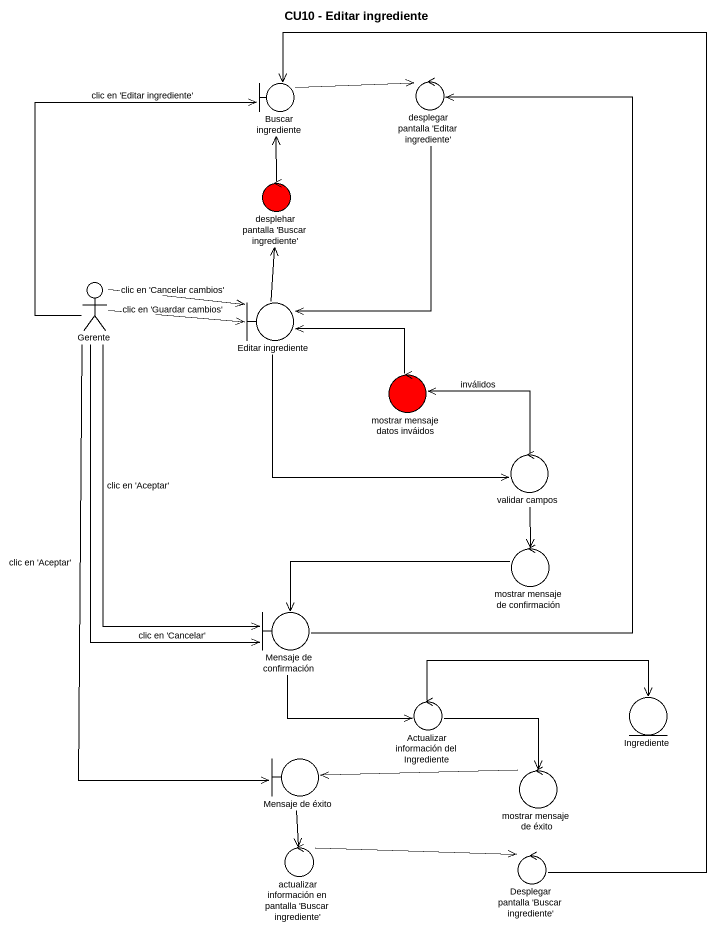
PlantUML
@startuml
title CU10 - Editar ingrediente
boundary "Buscar ingrediente" as Buscar_ingrediente #FFFFFF
control "desplegar pantalla 'Editar ingrediente'" as desplegar_pantalla_Editar #FFFFFF
control "desplehar pantalla 'Buscar ingrediente'" as desplehar_pantalla_Buscar #FF0000
actor Gerente #FFFFFF
boundary "Editar ingrediente" as Editar_ingrediente #FFFFFF
control "mostrar mensaje datos inváidos" as mostrar_mensaje_datos #FF0000
control "validar campos" as validar_campos #FFFFFF
control "mostrar mensaje de confirmación" as mostrar_mensaje_de #FFFFFF
boundary "Mensaje de confirmación" as Mensaje_de_confirmación #FFFFFF
control "Actualizar información del Ingrediente" as Actualizar_información_del #FFFFFF
entity Ingrediente #FFFFFF
boundary "Mensaje de éxito" as Mensaje_de_éxito #FFFFFF
control "mostrar mensaje de éxito" as mostrar_mensaje_de_éxito #FFFFFF
control "actualizar información en pantalla 'Buscar ingrediente'" as actualizar_información_en #FFFFFF
control "Desplegar pantalla 'Buscar ingrediente'" as Desplegar_pantalla_Buscar #FFFFFF
Buscar_ingrediente -right-> desplegar_pantalla_Editar
desplegar_pantalla_Editar --> Editar_ingrediente
desplehar_pantalla_Buscar -up-> Buscar_ingrediente
Gerente -up-> Buscar_ingrediente : clic en 'Editar ingrediente'
Gerente -right-> Editar_ingrediente : clic en 'Guardar cambios'
Gerente -right-> Editar_ingrediente : clic en 'Cancelar cambios'
Gerente --> Mensaje_de_confirmación : clic en 'Aceptar'
Gerente --> Mensaje_de_confirmación : clic en 'Cancelar'
Gerente --> Mensaje_de_éxito : clic en 'Aceptar'
Editar_ingrediente -up-> desplehar_pantalla_Buscar
Editar_ingrediente -right-> validar_campos
mostrar_mensaje_datos -left-> Editar_ingrediente
validar_campos -up-> mostrar_mensaje_datos : inválidos
validar_campos --> mostrar_mensaje_de
mostrar_mensaje_de -left-> Mensaje_de_confirmación
Mensaje_de_confirmación -up-> desplegar_pantalla_Editar
Mensaje_de_confirmación --> Actualizar_información_del
Actualizar_información_del -right-> Ingrediente
Actualizar_información_del --> mostrar_mensaje_de_éxito
Mensaje_de_éxito --> actualizar_información_en
mostrar_mensaje_de_éxito -left-> Mensaje_de_éxito
actualizar_información_en -right-> Desplegar_pantalla_Buscar
Desplegar_pantalla_Buscar -up-> Buscar_ingrediente
@enduml
